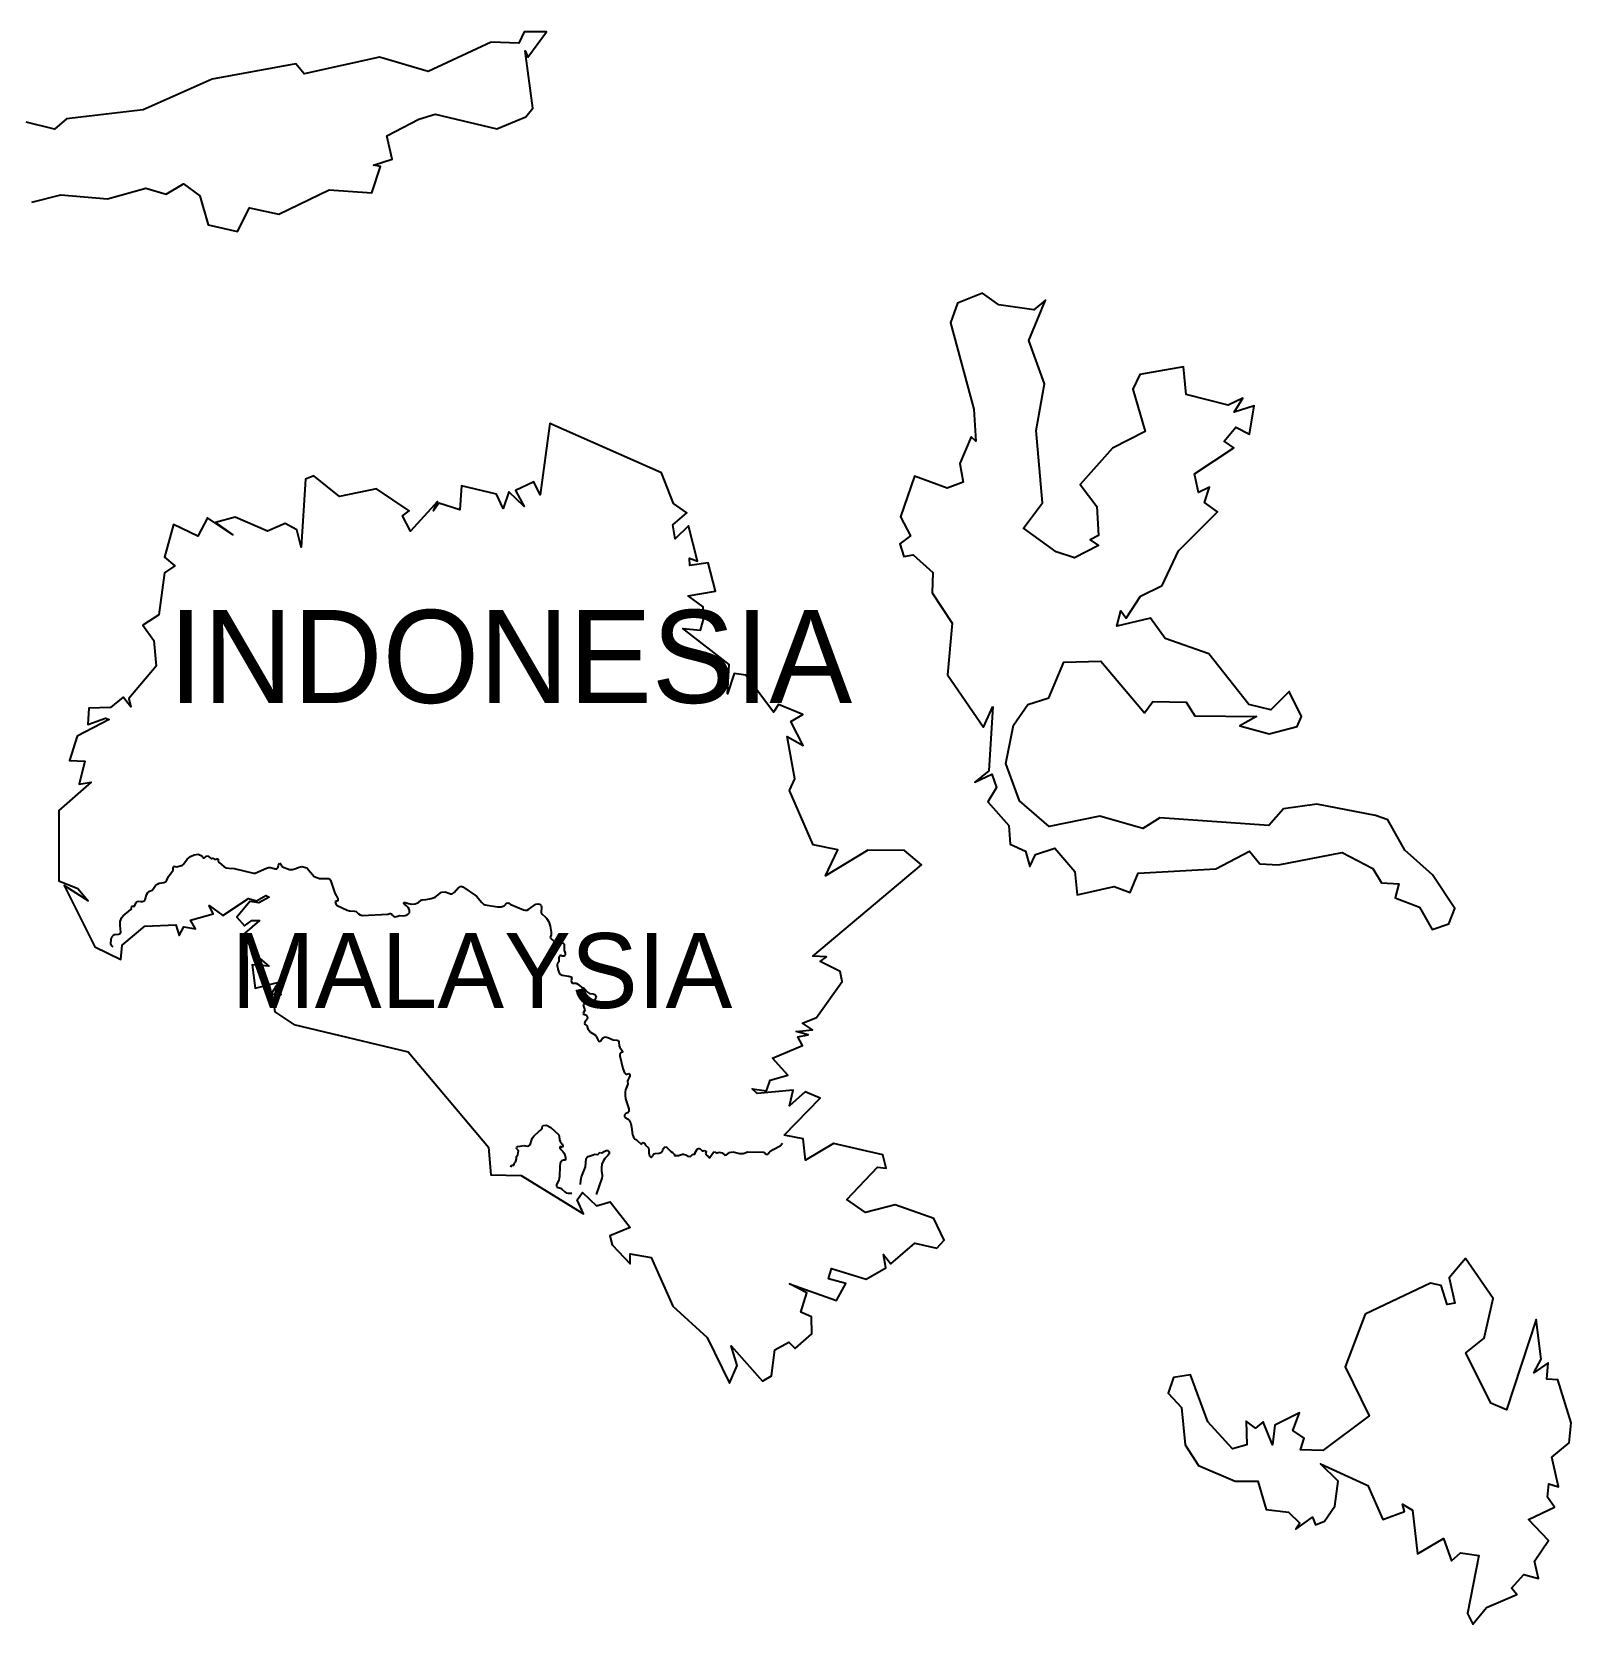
# Model space of a CAD drawing. Header units: metres. Extents: x 0 to 1325, y -1 to 773.
# Drawn here: x 1062.2 to 1128.5, y 350.1 to 418.7 of the extents above; entities that cross this region are included whole.
import ezdxf
from ezdxf.enums import TextEntityAlignment as Align

# ---------------------------------------------------------------- set-up
doc = ezdxf.new("R2010")
doc.units = ezdxf.units.M

msp = doc.modelspace()

# ---------------------------------------------------------------- linework, layer by layer
at = {"layer": 'CUT'}
msp.add_lwpolyline([(1062.23, 411.338), (1063.48, 411.658), (1065.49, 411.488), (1067.14, 411.938), (1068.01, 411.688), (1068.76, 412.128), (1069.46, 411.618), (1069.83, 410.368), (1071.08, 410.078), (1071.6, 411.088), (1072.86, 410.828), (1075.03, 411.868), (1076.87, 411.738), (1077.24, 412.868), (1076.94, 412.928), (1077.75, 413.188), (1077.52, 414.188), (1078.89, 414.908), (1079.59, 415.128), (1082.25, 414.488), (1083.49, 415.008), (1083.8, 415.378), (1083.47, 417.848), (1083.58, 417.578), (1084.38, 418.668), (1083.43, 418.668), (1083.2, 418.188), (1082.01, 418.218), (1079.29, 416.958), (1077.2, 417.578), (1073.96, 416.868), (1073.6, 417.298), (1069.99, 416.638), (1067.02, 415.318), (1067.02, 415.318), (1063.73, 414.928), (1063.21, 414.478), (1061.99, 414.778)], dxfattribs=at)
for points in [[(1103.6, 389.638), (1103.43, 386.868), (1102.82, 386.378), (1103.55, 386.728), (1103.76, 386.148), (1103.38, 385.528), (1104.29, 384.518), (1104.34, 383.708), (1105, 383.418), (1105.19, 382.758), (1105.44, 383.268), (1106.26, 383.538), (1107.12, 382.538), (1107.23, 381.538), (1108.82, 381.888), (1109.51, 381.638), (1109.86, 382.468), (1113.2, 382.658), (1114.65, 383.408), (1115.09, 382.868), (1115.9, 382.828), (1118.63, 383.358), (1119.96, 382.668), (1120.32, 382.048), (1121.07, 382.008), (1120.91, 381.408), (1121.96, 381.008), (1122.51, 380.038), (1123.23, 380.278), (1123.49, 380.948), (1122.52, 382.388), (1121.33, 383.448), (1120.6, 384.758), (1120.07, 384.948), (1117.54, 385.438), (1116.11, 385.228), (1115.48, 384.518), (1110.79, 384.848), (1110.06, 384.388), (1108.21, 384.918), (1106.02, 384.468), (1104.75, 385.578), (1104.15, 387.188), (1104.49, 388.838), (1105.11, 389.728), (1106.01, 390.008), (1106.65, 391.548), (1108.24, 391.588), (1110.13, 389.358), (1110.48, 389.858), (1111.92, 389.828), (1112.29, 389.228), (1114.95, 389.208), (1114.23, 388.798), (1115.49, 388.458), (1116.69, 388.778), (1116.88, 389.208), (1116.35, 390.288), (1115.56, 389.488), (1114.61, 389.728), (1112.89, 391.908), (1111.02, 392.558), (1110.39, 393.438), (1108.94, 393.098), (1109.1, 393.748), (1109.33, 393.438), (1109.96, 394.378), (1110.88, 394.838), (1111.59, 396.328), (1113.27, 398.018), (1112.71, 398.408), (1112.92, 399.078), (1112.45, 398.848), (1112.28, 399.648), (1113.97, 400.768), (1113.56, 401.058), (1114.06, 401.658), (1114.64, 401.358), (1114.84, 402.578), (1113.99, 402.308), (1114.36, 402.908), (1113.73, 402.608), (1111.92, 403.058), (1111.81, 404.248), (1109.93, 403.918), (1109.62, 403.288), (1110.16, 401.468), (1108.75, 400.758), (1107.36, 399.188), (1108.07, 398.238), (1108.15, 396.988), (1107.79, 396.808), (1108.14, 396.568), (1107.11, 396.038), (1106.32, 396.288), (1104.92, 397.308), (1105.73, 398.398), (1105.46, 401.518), (1105.82, 403.528), (1105.14, 405.388), (1105.87, 407.118), (1105.36, 406.708), (1103.85, 406.928), (1103.15, 407.428), (1102.08, 406.998), (1101.78, 406.148), (1102.78, 402.438), (1102.87, 401.058), (1102.67, 401.238), (1102.17, 400.088), (1102.32, 399.288), (1101.63, 399.028), (1100.22, 399.548), (1099.62, 397.798), (1100.06, 396.978), (1099.59, 396.638), (1099.77, 396.098), (1100.17, 396.168), (1101.01, 395.408), (1100.98, 394.528), (1101.84, 393.218), (1101.64, 390.998), (1103.19, 388.748), (1103.6, 389.638)], [(1094.61, 371.188), (1096.17, 372.778), (1095.52, 373.058), (1094.85, 372.448), (1095, 373.128), (1093.46, 372.988), (1093.24, 373.178), (1093.86, 373.098), (1094.02, 373.558), (1094.77, 373.768), (1094.12, 374.508), (1095.4, 375.048), (1095.2, 375.428), (1095.65, 375.508), (1095.13, 375.658), (1095.84, 375.728), (1095.41, 376.008), (1096.01, 376.258), (1097.11, 377.808), (1097.02, 378.238), (1096.17, 378.658), (1096.44, 378.868), (1095.85, 378.888), (1100.53, 382.818), (1099.8, 383.438), (1098.22, 383.448), (1096.4, 382.348), (1096.93, 383.468), (1095.86, 383.688), (1094.85, 386.018), (1095.08, 386.528), (1094.75, 388.348), (1095.44, 387.958), (1094.9, 388.988), (1095.42, 389.288), (1094.37, 389.728), (1094.16, 389.388), (1092.97, 390.978), (1092.46, 391.058), (1092.18, 390.188), (1092.25, 391.438), (1090.26, 392.998), (1091.01, 392.918), (1091.16, 393.438), (1091.13, 393.928), (1090.49, 394.398), (1091.66, 394.598), (1091.35, 395.818), (1090.56, 395.708), (1090.54, 396.018), (1090.89, 395.888), (1090.5, 397.408), (1089.93, 396.848), (1089.83, 397.448), (1090.42, 397.968), (1089.85, 398.368), (1089.33, 399.698), (1084.53, 401.818), (1084.11, 398.738), (1083.84, 399.308), (1083.05, 398.928), (1083.43, 398.238), (1082.77, 398.868), (1082.52, 398.158), (1082.24, 398.768), (1080.73, 399.138), (1080.65, 398.098), (1079.75, 398.388), (1079.52, 398.058), (1079.69, 398.458), (1078.53, 397.178), (1078.19, 397.848), (1078.48, 398.058), (1077.07, 398.998), (1075.47, 398.668), (1074.37, 399.568), (1074.02, 399.418), (1073.82, 396.498), (1073.64, 397.238), (1073.14, 397.518), (1072.38, 397.178), (1070.99, 397.778), (1070.14, 397.558), (1070.88, 397.018), (1069.8, 397.758), (1069.38, 396.968), (1068.33, 397.468), (1067.94, 396.068), (1068.39, 395.688), (1067.95, 395.388), (1067.7, 393.588), (1067.01, 393.138), (1067.49, 392.478), (1067.59, 391.368), (1066.41, 389.978), (1066.49, 389.618), (1066.17, 390.038), (1065.62, 389.588), (1064.69, 389.558), (1064.65, 388.868), (1065.41, 389.128), (1065.56, 389.078), (1064.19, 388.358), (1063.85, 387.318), (1064.51, 387.288), (1064.27, 386.288), (1064.79, 386.378), (1063.39, 385.158), (1063.4, 382.128), (1064.21, 381.808), (1064.66, 381.278), (1063.63, 381.938), (1064.94, 379.288), (1066.06, 378.748), (1066.12, 379.368), (1067.1, 380.188), (1068.43, 380.248), (1068.57, 379.778), (1068.77, 380.148), (1069.28, 380.068), (1069.07, 380.448), (1070.04, 380.718), (1069.86, 381.078), (1070.45, 380.648), (1071.56, 381.368), (1071.9, 381.278), (1072.3, 381.508), (1072.45, 381.428), (1072, 381.188), (1071.62, 381.238), (1071.06, 380.578), (1071.39, 380.198), (1071.7, 380.428), (1072.03, 380.428), (1071.4, 379.878), (1071.8, 378.798), (1072.03, 378.808), (1072.43, 378.458), (1071.72, 378.518), (1071.85, 377.518), (1072.86, 377.778), (1072.53, 377.268), (1072.96, 377.248), (1072.6, 377.068), (1072.69, 376.498), (1073.51, 375.948), (1078.43, 374.778), (1081.89, 370.678), (1081.99, 369.488), (1083.29, 369.448), (1085.98, 367.798), (1085.7, 368.408), (1085.94, 368.728), (1086.54, 368.148), (1087.13, 368.328), (1087.99, 367.218), (1087.11, 366.858), (1087.21, 366.468), (1087.99, 365.648), (1087.99, 366.078), (1088.89, 365.928), (1089.83, 363.838), (1091.3, 362.478), (1092.26, 360.518), (1092.6, 361.278), (1092.33, 362.118), (1093.68, 360.598), (1094.07, 360.838), (1094.21, 361.958), (1094.81, 362.278), (1095.09, 362.008), (1095.8, 362.638), (1095.79, 363.368), (1095.33, 363.578), (1095.59, 364.408), (1094.85, 364.788), (1096.87, 364.078), (1097.27, 364.808), (1096.52, 365.008), (1096.66, 365.458), (1098.15, 364.988), (1098.99, 365.478), (1098.89, 366.058), (1099.2, 365.648), (1100.24, 366.538), (1101.18, 366.328), (1101.5, 366.668), (1101.06, 367.608), (1099.39, 368.198), (1098.12, 367.858), (1097.31, 368.428), (1098.63, 369.808), (1099.01, 369.768), (1098.86, 370.348), (1096.74, 370.828), (1095.54, 370.118), (1095.43, 371.038), (1094.61, 371.188)], [(1128.49, 358.818), (1127.91, 360.668), (1127.44, 360.688), (1127.5, 361.398), (1126.88, 360.968), (1127.2, 361.548), (1126.99, 363.258), (1125.71, 359.368), (1125.03, 359.658), (1123.96, 361.818), (1124.74, 362.458), (1125.14, 364.158), (1123.94, 365.878), (1123.24, 365.048), (1123.49, 363.958), (1123.15, 363.898), (1122.9, 364.728), (1122.44, 364.828), (1119.63, 363.488), (1118.76, 361.228), (1119.8, 359.118), (1117.8, 357.618), (1116.84, 357.648), (1117, 358.158), (1116.51, 358.488), (1116.79, 359.248), (1115.73, 358.708), (1115.64, 357.868), (1115.23, 358.858), (1114.9, 358.588), (1114.5, 358.888), (1114.53, 357.858), (1113.92, 357.698), (1112.85, 358.858), (1112.1, 360.878), (1111.38, 360.768), (1111.15, 360.088), (1111.72, 359.468), (1111.88, 357.858), (1112.45, 356.978), (1114.03, 356.298), (1115.01, 356.308), (1115.36, 355.088), (1116.32, 354.968), (1116.81, 354.498), (1116.64, 354.238), (1117.35, 354.748), (1117.48, 354.418), (1117.87, 354.578), (1118.32, 355.228), (1118.46, 356.298), (1117.7, 357.048), (1119.74, 356.118), (1120.38, 354.658), (1121.31, 354.998), (1121.23, 355.308), (1121.66, 355.058), (1121.87, 353.168), (1123, 353.828), (1123.34, 352.878), (1123.72, 353.218), (1124.51, 353.108), (1124.03, 350.608), (1124.26, 350.148), (1124.85, 350.868), (1126.15, 351.418), (1125.92, 351.698), (1126.46, 352.288), (1127.08, 352.118), (1126.91, 352.858), (1127.52, 353.748), (1126.66, 354.658), (1127.77, 355.178), (1127.47, 355.618), (1127.53, 356.188), (1127.95, 356.058), (1127.66, 357.328), (1128.4, 357.948), (1128.49, 358.818)]]:
    msp.add_lwpolyline(points, close=True, dxfattribs=at)
at = {"layer": 'SCORE'}
for points in [[(1068.76, 382.858), (1068.92, 383.068)], [(1068.92, 383.068), (1069.06, 383.178)], [(1069.06, 383.178), (1069.22, 383.258)], [(1069.22, 383.258), (1069.4, 383.278)], [(1069.4, 383.278), (1069.55, 383.208)], [(1069.55, 383.208), (1069.59, 383.158)], [(1069.59, 383.158), (1069.6, 383.138)], [(1069.6, 383.138), (1069.62, 383.128)], [(1069.62, 383.128), (1069.66, 383.128)], [(1069.66, 383.128), (1069.69, 383.148)], [(1069.69, 383.148), (1069.71, 383.168)], [(1069.71, 383.168), (1069.75, 383.198)], [(1069.75, 383.198), (1069.8, 383.208)], [(1069.8, 383.208), (1069.84, 383.188)], [(1069.84, 383.188), (1069.91, 383.118)], [(1069.91, 383.118), (1069.95, 383.098)], [(1069.95, 383.098), (1069.97, 383.098)], [(1069.97, 383.098), (1070.01, 383.108)], [(1070.01, 383.108), (1070.03, 383.108)], [(1070.03, 383.108), (1070.1, 383.078)], [(1070.1, 383.078), (1070.11, 383.068)], [(1070.11, 383.068), (1070.15, 383.048)], [(1070.15, 383.048), (1070.16, 383.058)], [(1070.16, 383.058), (1070.2, 383.088)], [(1070.2, 383.088), (1070.22, 383.088)], [(1070.22, 383.088), (1070.25, 383.068)], [(1070.25, 383.068), (1070.25, 383.038)], [(1070.25, 383.038), (1070.26, 382.978)], [(1068.12, 382.318), (1068.31, 382.588)], [(1068.31, 382.588), (1068.32, 382.678)], [(1068.32, 382.678), (1068.33, 382.758)], [(1068.33, 382.758), (1068.37, 382.768)], [(1068.37, 382.768), (1068.41, 382.748)], [(1068.41, 382.748), (1068.47, 382.738)], [(1068.47, 382.738), (1068.66, 382.788)], [(1068.66, 382.788), (1068.7, 382.798)], [(1068.7, 382.798), (1068.76, 382.858)], [(1070.26, 382.978), (1070.29, 382.918)], [(1070.29, 382.918), (1070.5, 382.748)], [(1070.5, 382.748), (1070.6, 382.698)], [(1070.6, 382.698), (1070.71, 382.678)], [(1070.71, 382.678), (1070.94, 382.668)], [(1070.94, 382.668), (1071.77, 382.458)], [(1071.77, 382.458), (1071.84, 382.468)], [(1071.84, 382.468), (1072.34, 382.678)], [(1072.34, 382.678), (1072.42, 382.708)], [(1072.42, 382.708), (1072.5, 382.708)], [(1072.5, 382.708), (1072.57, 382.698)], [(1072.57, 382.698), (1072.71, 382.648)], [(1072.71, 382.648), (1072.78, 382.648)], [(1072.78, 382.648), (1072.82, 382.688)], [(1072.82, 382.688), (1072.84, 382.738)], [(1072.84, 382.738), (1072.85, 382.808)], [(1072.85, 382.808), (1072.89, 382.888)], [(1072.89, 382.888), (1072.94, 382.868)], [(1072.94, 382.868), (1073.02, 382.738)], [(1073.02, 382.738), (1073.33, 382.618)], [(1073.33, 382.618), (1073.39, 382.618)], [(1073.39, 382.618), (1073.45, 382.618)], [(1073.45, 382.618), (1073.55, 382.648)], [(1073.55, 382.648), (1073.74, 382.728)], [(1073.74, 382.728), (1073.85, 382.758)], [(1073.85, 382.758), (1074.07, 382.698)], [(1074.07, 382.698), (1074.39, 382.318)], [(1067.23, 381.638), (1067.27, 381.678)], [(1067.27, 381.678), (1067.41, 381.738)], [(1067.41, 381.738), (1067.47, 381.798)], [(1067.47, 381.798), (1067.55, 381.938)], [(1067.55, 381.938), (1067.64, 381.998)], [(1067.64, 381.998), (1067.71, 382.028)], [(1067.71, 382.028), (1067.92, 382.058)], [(1067.92, 382.058), (1067.99, 382.088)], [(1067.99, 382.088), (1068.04, 382.168)], [(1068.04, 382.168), (1068.12, 382.318)], [(1074.39, 382.318), (1074.62, 382.238)], [(1074.62, 382.238), (1074.92, 382.238)], [(1074.92, 382.238), (1075.01, 382.228)], [(1075.01, 382.228), (1075.06, 382.208)], [(1075.06, 382.208), (1075.09, 382.168)], [(1075.09, 382.168), (1075.28, 381.608)], [(1079.87, 381.648), (1080.03, 381.658)], [(1080.03, 381.658), (1080.18, 381.598)], [(1080.41, 381.628), (1080.6, 381.848)], [(1080.6, 381.848), (1080.7, 381.898)], [(1080.7, 381.898), (1080.79, 381.878)], [(1080.79, 381.878), (1081.38, 381.478)], [(1066.53, 380.948), (1066.54, 381.048)], [(1066.54, 381.048), (1066.56, 381.058)], [(1066.56, 381.058), (1066.63, 381.018)], [(1066.63, 381.018), (1066.65, 381.038)], [(1066.65, 381.038), (1066.72, 381.198)], [(1066.72, 381.198), (1066.78, 381.248)], [(1066.78, 381.248), (1066.86, 381.258)], [(1066.86, 381.258), (1066.93, 381.248)], [(1066.93, 381.248), (1067, 381.248)], [(1067, 381.248), (1067.07, 381.278)], [(1067.07, 381.278), (1067.11, 381.338)], [(1067.11, 381.338), (1067.18, 381.558)], [(1067.18, 381.558), (1067.23, 381.638)], [(1075.28, 381.608), (1075.4, 381.378)], [(1075.31, 381.258), (1075.29, 381.228)], [(1075.29, 381.228), (1075.32, 381.138)], [(1075.39, 381.258), (1075.31, 381.258)], [(1075.32, 381.138), (1075.38, 381.078)], [(1075.38, 381.078), (1075.81, 380.878)], [(1075.41, 381.288), (1075.39, 381.258)], [(1075.4, 381.378), (1075.41, 381.338)], [(1075.41, 381.338), (1075.41, 381.288)], [(1078.24, 381.178), (1078.25, 381.208)], [(1078.26, 381.138), (1078.24, 381.178)], [(1078.25, 381.208), (1078.3, 381.208)], [(1078.37, 381.048), (1078.26, 381.138)], [(1078.3, 381.208), (1078.44, 381.158)], [(1078.43, 380.988), (1078.37, 381.048)], [(1078.47, 380.918), (1078.43, 380.988)], [(1078.44, 381.158), (1078.59, 381.128)], [(1078.59, 381.128), (1078.73, 381.148)], [(1078.73, 381.148), (1078.87, 381.208)], [(1078.87, 381.208), (1078.99, 381.308)], [(1078.99, 381.308), (1079.04, 381.318)], [(1079.04, 381.318), (1079.2, 381.328)], [(1079.2, 381.328), (1079.42, 381.378)], [(1079.42, 381.378), (1079.59, 381.438)], [(1079.59, 381.438), (1079.87, 381.648)], [(1080.18, 381.598), (1080.26, 381.578)], [(1080.26, 381.578), (1080.33, 381.578)], [(1080.33, 381.578), (1080.41, 381.628)], [(1081.38, 381.478), (1081.6, 381.208)], [(1081.6, 381.208), (1081.68, 381.128)], [(1081.68, 381.128), (1081.75, 381.108)], [(1081.75, 381.108), (1082.28, 381.018)], [(1082.28, 381.018), (1082.43, 381.018)], [(1082.43, 381.018), (1082.57, 381.058)], [(1082.57, 381.058), (1082.6, 381.098)], [(1082.6, 381.098), (1082.64, 381.138)], [(1082.64, 381.138), (1082.67, 381.168)], [(1082.67, 381.168), (1082.72, 381.188)], [(1082.72, 381.188), (1082.76, 381.178)], [(1082.76, 381.178), (1082.84, 381.118)], [(1082.84, 381.118), (1082.85, 381.118)], [(1082.85, 381.118), (1083.39, 380.888)], [(1083.63, 380.918), (1083.93, 381.128)], [(1083.93, 381.128), (1084.01, 381.148)], [(1084.01, 381.148), (1084.09, 381.128)], [(1084.09, 381.128), (1084.15, 381.078)], [(1084.15, 381.078), (1084.17, 381.008)], [(1084.17, 381.008), (1084.17, 380.928)], [(1066.04, 380.388), (1066.06, 380.458)], [(1066.04, 380.218), (1066.04, 380.388)], [(1066.06, 380.458), (1066.1, 380.538)], [(1066.1, 380.538), (1066.17, 380.628)], [(1066.17, 380.628), (1066.5, 380.908)], [(1066.5, 380.908), (1066.53, 380.948)], [(1075.81, 380.878), (1075.9, 380.848)], [(1075.9, 380.848), (1076.12, 380.828)], [(1076.12, 380.828), (1076.19, 380.808)], [(1076.19, 380.808), (1076.25, 380.758)], [(1076.25, 380.758), (1076.3, 380.708)], [(1076.3, 380.708), (1076.36, 380.668)], [(1076.36, 380.668), (1076.45, 380.648)], [(1076.45, 380.648), (1077.55, 380.698)], [(1077.55, 380.698), (1077.65, 380.728)], [(1077.65, 380.728), (1077.67, 380.728)], [(1077.67, 380.728), (1077.72, 380.708)], [(1077.72, 380.708), (1077.74, 380.678)], [(1077.74, 380.678), (1077.76, 380.648)], [(1077.76, 380.648), (1077.8, 380.608)], [(1077.8, 380.608), (1077.87, 380.588)], [(1077.87, 380.588), (1077.93, 380.598)], [(1077.93, 380.598), (1077.99, 380.618)], [(1077.99, 380.618), (1078.06, 380.638)], [(1078.06, 380.638), (1078.24, 380.628)], [(1078.24, 380.628), (1078.3, 380.638)], [(1078.3, 380.638), (1078.39, 380.668)], [(1078.39, 380.668), (1078.45, 380.708)], [(1078.45, 380.708), (1078.49, 380.758)], [(1078.49, 380.838), (1078.47, 380.918)], [(1078.49, 380.758), (1078.49, 380.838)], [(1083.39, 380.888), (1083.46, 380.868)], [(1083.46, 380.868), (1083.55, 380.878)], [(1083.55, 380.878), (1083.63, 380.918)], [(1084.17, 380.928), (1084.16, 380.848)], [(1084.16, 380.848), (1084.16, 380.758)], [(1084.16, 380.758), (1084.2, 380.698)], [(1084.2, 380.698), (1084.33, 380.588)], [(1084.33, 380.588), (1084.38, 380.528)], [(1084.38, 380.528), (1084.48, 380.368)], [(1084.48, 380.368), (1084.55, 380.178)], [(1065.65, 379.648), (1065.67, 379.688)], [(1065.65, 379.618), (1065.65, 379.648)], [(1065.65, 379.588), (1065.65, 379.618)], [(1065.67, 379.688), (1065.69, 379.738)], [(1065.69, 379.738), (1065.73, 379.778)], [(1065.73, 379.778), (1065.77, 379.818)], [(1065.77, 379.818), (1065.82, 379.828)], [(1065.82, 379.828), (1065.98, 379.838)], [(1065.98, 379.838), (1066.04, 379.858)], [(1066.06, 379.928), (1066.04, 380.218)], [(1066.04, 379.858), (1066.06, 379.928)], [(1084.55, 380.178), (1084.59, 379.928)], [(1084.56, 379.738), (1084.55, 379.708)], [(1084.55, 379.708), (1084.56, 379.668)], [(1084.57, 379.768), (1084.56, 379.738)], [(1084.56, 379.668), (1084.58, 379.638)], [(1084.58, 379.808), (1084.57, 379.768)], [(1084.59, 379.928), (1084.58, 379.808)], [(1084.58, 379.638), (1084.62, 379.608)], [(1084.62, 379.608), (1084.66, 379.578)], [(1065.63, 379.458), (1065.65, 379.588)], [(1065.63, 379.398), (1065.63, 379.458)], [(1065.66, 379.358), (1065.63, 379.398)], [(1065.73, 379.288), (1065.66, 379.358)], [(1084.66, 379.578), (1084.69, 379.558)], [(1084.69, 379.558), (1084.89, 379.538)], [(1084.89, 379.538), (1085.1, 379.458)], [(1084.96, 378.918), (1084.92, 378.838)], [(1085, 378.928), (1084.96, 378.918)], [(1085.06, 378.898), (1085, 378.928)], [(1085.1, 379.458), (1085.15, 379.408)], [(1085.15, 379.338), (1085.14, 379.268)], [(1085.14, 379.268), (1085.14, 379.198)], [(1085.14, 379.198), (1085.15, 379.138)], [(1085.15, 379.408), (1085.15, 379.338)], [(1085.15, 379.138), (1085.18, 379.058)], [(1085.18, 379.058), (1085.19, 379.018)], [(1085.19, 378.958), (1085.18, 378.908)], [(1085.19, 379.018), (1085.19, 378.958)], [(1084.87, 378.588), (1084.85, 378.558)], [(1084.85, 378.558), (1084.85, 378.488)], [(1084.85, 378.488), (1084.89, 378.288)], [(1084.91, 378.648), (1084.87, 378.588)], [(1084.89, 378.288), (1084.95, 378.138)], [(1084.92, 378.838), (1084.91, 378.808)], [(1084.91, 378.808), (1084.92, 378.688)], [(1084.92, 378.688), (1084.91, 378.648)], [(1085.14, 378.888), (1085.06, 378.898)], [(1085.18, 378.908), (1085.14, 378.888)], [(1084.95, 378.138), (1085.06, 378.078)], [(1085.06, 378.078), (1085.35, 378.038)], [(1085.35, 378.038), (1085.44, 378.008)], [(1085.44, 378.008), (1085.47, 377.968)], [(1085.46, 377.908), (1085.45, 377.828)], [(1085.45, 377.828), (1085.48, 377.748)], [(1085.47, 377.968), (1085.46, 377.908)], [(1085.48, 377.748), (1085.52, 377.728)], [(1085.52, 377.728), (1085.66, 377.738)], [(1085.66, 377.738), (1085.73, 377.688)], [(1085.73, 377.688), (1085.89, 377.558)], [(1085.89, 377.558), (1085.96, 377.528)], [(1085.96, 377.528), (1086.01, 377.498)], [(1086.01, 377.498), (1086.15, 377.338)], [(1086.07, 376.868), (1086.03, 376.858)], [(1086.15, 376.828), (1086.07, 376.868)], [(1086.15, 377.338), (1086.23, 377.288)], [(1086.23, 377.288), (1086.4, 377.268)], [(1086.36, 376.878), (1086.32, 376.858)], [(1086.42, 376.938), (1086.36, 376.878)], [(1086.4, 377.268), (1086.47, 377.248)], [(1086.47, 377.018), (1086.42, 376.938)], [(1086.47, 377.248), (1086.52, 377.178)], [(1086.51, 377.108), (1086.47, 377.018)], [(1086.52, 377.178), (1086.51, 377.108)], [(1086.03, 376.858), (1085.97, 376.808)], [(1085.97, 376.808), (1085.98, 376.738)], [(1085.98, 376.468), (1085.97, 376.428)], [(1085.97, 376.428), (1086, 376.388)], [(1085.98, 376.738), (1086.01, 376.658)], [(1086.02, 376.538), (1085.98, 376.468)], [(1086, 376.388), (1086.03, 376.378)], [(1086.01, 376.658), (1086.03, 376.578)], [(1086.03, 376.578), (1086.02, 376.538)], [(1086.03, 376.378), (1086.07, 376.368)], [(1086.13, 376.178), (1086.03, 376.048)], [(1086.07, 376.368), (1086.11, 376.338)], [(1086.11, 376.338), (1086.15, 376.248)], [(1086.15, 376.248), (1086.13, 376.178)], [(1086.19, 376.818), (1086.15, 376.828)], [(1086.23, 376.818), (1086.19, 376.818)], [(1086.28, 376.828), (1086.23, 376.818)], [(1086.32, 376.858), (1086.28, 376.828)], [(1086.03, 376.048), (1086.01, 375.998)], [(1086.01, 375.998), (1086.02, 375.988)], [(1086.02, 375.988), (1086.05, 375.968)], [(1086.05, 375.968), (1086.1, 375.928)], [(1086.1, 375.928), (1086.13, 375.888)], [(1086.13, 375.888), (1086.14, 375.848)], [(1086.14, 375.848), (1086.15, 375.808)], [(1086.15, 375.808), (1086.17, 375.768)], [(1086.17, 375.768), (1086.22, 375.688)], [(1086.22, 375.688), (1086.28, 375.628)], [(1086.28, 375.628), (1086.49, 375.488)], [(1086.49, 375.488), (1086.53, 375.438)], [(1086.53, 375.438), (1086.59, 375.308)], [(1086.59, 375.308), (1086.65, 375.218)], [(1086.65, 375.218), (1086.71, 375.228)], [(1086.71, 375.228), (1086.8, 375.368)], [(1086.8, 375.368), (1086.9, 375.418)], [(1086.9, 375.418), (1087.02, 375.398)], [(1087.02, 375.398), (1087.26, 375.298)], [(1087.26, 375.298), (1087.41, 375.278)], [(1087.41, 375.278), (1087.47, 375.258)], [(1087.47, 375.258), (1087.5, 375.188)], [(1087.5, 375.188), (1087.52, 375.028)], [(1087.52, 375.028), (1087.54, 374.958)], [(1087.54, 374.958), (1087.67, 374.788)], [(1087.6, 374.748), (1087.54, 374.668)], [(1087.54, 374.668), (1087.54, 374.608)], [(1087.54, 374.608), (1087.67, 374.058)], [(1087.66, 374.758), (1087.6, 374.748)], [(1087.67, 374.788), (1087.66, 374.758)], [(1087.67, 374.058), (1087.74, 373.878)], [(1087.74, 373.878), (1087.81, 373.798)], [(1087.81, 373.798), (1087.85, 373.808)], [(1087.85, 373.808), (1087.88, 373.828)], [(1087.88, 373.558), (1087.87, 373.508)], [(1087.87, 373.508), (1087.87, 373.478)], [(1087.87, 373.478), (1087.88, 373.398)], [(1087.88, 373.828), (1087.92, 373.838)], [(1087.95, 373.668), (1087.88, 373.558)], [(1087.92, 373.838), (1087.96, 373.818)], [(1087.97, 373.748), (1087.95, 373.668)], [(1087.96, 373.818), (1087.98, 373.788)], [(1087.98, 373.788), (1087.97, 373.748)], [(1087.78, 373.138), (1087.77, 373.048)], [(1087.77, 373.048), (1087.77, 372.908)], [(1087.77, 372.908), (1087.79, 372.758)], [(1087.87, 373.358), (1087.78, 373.138)], [(1087.79, 372.758), (1087.93, 372.328)], [(1087.88, 373.398), (1087.87, 373.358)], [(1087.8, 372.118), (1087.75, 372.058)], [(1087.88, 372.158), (1087.8, 372.118)], [(1087.93, 372.208), (1087.88, 372.158)], [(1087.93, 372.328), (1087.93, 372.208)], [(1084.07, 371.368), (1084.15, 371.418)], [(1084.15, 371.418), (1084.18, 371.448)], [(1084.18, 371.448), (1084.2, 371.488)], [(1084.2, 371.488), (1084.22, 371.578)], [(1084.22, 371.578), (1084.24, 371.608)], [(1084.24, 371.608), (1084.39, 371.618)], [(1084.39, 371.618), (1084.57, 371.518)], [(1084.57, 371.518), (1084.91, 371.198)], [(1087.75, 372.058), (1087.75, 371.978)], [(1087.75, 371.978), (1087.77, 371.948)], [(1087.77, 371.948), (1087.9, 371.878)], [(1087.9, 371.878), (1087.94, 371.838)], [(1087.94, 371.838), (1088.01, 371.698)], [(1088.01, 371.698), (1088.05, 371.538)], [(1088.05, 371.538), (1088.09, 371.208)], [(1083.11, 370.678), (1083.12, 370.708)], [(1083.12, 370.708), (1083.25, 370.718)], [(1083.25, 370.718), (1083.41, 370.748)], [(1083.41, 370.748), (1083.56, 370.718)], [(1083.56, 370.718), (1083.63, 370.728)], [(1083.63, 370.728), (1083.68, 370.778)], [(1083.68, 370.778), (1083.75, 371.008)], [(1083.75, 371.008), (1083.79, 371.078)], [(1083.79, 371.078), (1083.84, 371.148)], [(1083.84, 371.148), (1084.07, 371.368)], [(1084.91, 371.198), (1084.93, 371.148)], [(1084.93, 371.148), (1084.95, 370.988)], [(1084.95, 370.988), (1084.98, 370.918)], [(1085.08, 370.658), (1084.96, 370.708)], [(1084.96, 370.708), (1084.96, 370.638)], [(1084.98, 370.918), (1085.06, 370.798)], [(1085.06, 370.798), (1085.09, 370.728)], [(1085.09, 370.728), (1085.08, 370.658)], [(1088.09, 371.208), (1088.12, 371.148)], [(1088.12, 371.148), (1088.14, 371.058)], [(1088.14, 371.058), (1088.18, 371.028)], [(1088.18, 371.028), (1088.25, 371.008)], [(1088.25, 371.008), (1088.28, 370.978)], [(1088.28, 370.978), (1088.3, 370.948)], [(1088.3, 370.948), (1088.46, 370.798)], [(1088.46, 370.798), (1088.49, 370.818)], [(1088.49, 370.818), (1088.51, 370.848)], [(1088.51, 370.848), (1088.55, 370.868)], [(1088.55, 370.868), (1088.6, 370.848)], [(1088.6, 370.848), (1088.62, 370.818)], [(1088.62, 370.818), (1088.63, 370.768)], [(1088.63, 370.768), (1088.77, 370.648)], [(1094.14, 370.578), (1094.44, 370.728)], [(1094.44, 370.728), (1094.55, 370.848)], [(1083.01, 369.988), (1083.05, 370.028)], [(1083.05, 370.028), (1083.07, 370.068)], [(1083.07, 370.068), (1083.1, 370.178)], [(1083.1, 370.618), (1083.11, 370.678)], [(1083.11, 370.598), (1083.1, 370.618)], [(1083.1, 370.278), (1083.15, 370.348)], [(1083.1, 370.178), (1083.1, 370.278)], [(1083.16, 370.548), (1083.11, 370.598)], [(1083.15, 370.348), (1083.18, 370.518)], [(1083.18, 370.518), (1083.16, 370.548)], [(1084.96, 370.638), (1084.98, 370.598)], [(1084.98, 370.598), (1085.01, 370.578)], [(1085.05, 370.088), (1084.98, 369.988)], [(1085.01, 370.578), (1085.09, 370.488)], [(1085.12, 370.108), (1085.05, 370.088)], [(1085.09, 370.488), (1085.13, 370.428)], [(1085.18, 370.108), (1085.12, 370.108)], [(1085.13, 370.428), (1085.16, 370.368)], [(1085.16, 370.368), (1085.2, 370.228)], [(1085.2, 370.118), (1085.18, 370.108)], [(1085.2, 370.228), (1085.2, 370.118)], [(1086.06, 369.828), (1086.1, 370.188)], [(1086.1, 370.188), (1086.13, 370.238)], [(1086.13, 370.238), (1086.18, 370.278)], [(1086.18, 370.278), (1086.39, 370.348)], [(1086.39, 370.348), (1086.47, 370.368)], [(1086.47, 370.368), (1086.58, 370.358)], [(1086.58, 370.358), (1086.61, 370.368)], [(1086.61, 370.368), (1086.66, 370.418)], [(1086.66, 370.418), (1086.7, 370.438)], [(1086.7, 370.438), (1086.77, 370.428)], [(1086.77, 370.428), (1086.81, 370.438)], [(1086.82, 370.078), (1086.77, 369.938)], [(1086.81, 370.438), (1086.87, 370.488)], [(1086.9, 370.188), (1086.82, 370.078)], [(1086.87, 370.488), (1086.96, 370.528)], [(1087.03, 370.318), (1086.9, 370.188)], [(1086.96, 370.528), (1087.04, 370.528)], [(1087.08, 370.388), (1087.03, 370.318)], [(1087.04, 370.528), (1087.09, 370.468)], [(1087.09, 370.468), (1087.08, 370.388)], [(1088.77, 370.648), (1088.79, 370.538)], [(1088.79, 370.538), (1088.79, 370.418)], [(1088.79, 370.418), (1088.82, 370.298)], [(1088.82, 370.298), (1088.87, 370.248)], [(1088.87, 370.248), (1088.91, 370.248)], [(1088.91, 370.248), (1088.95, 370.278)], [(1088.95, 370.278), (1088.96, 370.328)], [(1088.96, 370.328), (1089, 370.388)], [(1089, 370.388), (1089.07, 370.408)], [(1089.07, 370.408), (1089.23, 370.418)], [(1089.23, 370.418), (1089.32, 370.448)], [(1089.32, 370.448), (1089.36, 370.468)], [(1089.36, 370.468), (1089.38, 370.498)], [(1089.38, 370.498), (1089.4, 370.558)], [(1089.4, 370.558), (1089.42, 370.618)], [(1089.42, 370.618), (1089.46, 370.668)], [(1089.46, 370.668), (1089.52, 370.688)], [(1089.52, 370.688), (1089.57, 370.658)], [(1089.57, 370.658), (1089.74, 370.488)], [(1089.74, 370.488), (1089.81, 370.448)], [(1089.81, 370.448), (1089.85, 370.408)], [(1089.85, 370.408), (1089.88, 370.368)], [(1089.88, 370.368), (1089.91, 370.288)], [(1089.91, 370.288), (1089.95, 370.308)], [(1089.95, 370.308), (1089.98, 370.318)], [(1089.98, 370.318), (1090.07, 370.318)], [(1090.07, 370.318), (1090.24, 370.368)], [(1090.24, 370.368), (1090.29, 370.368)], [(1090.29, 370.368), (1090.39, 370.338)], [(1090.39, 370.338), (1090.49, 370.288)], [(1090.49, 370.288), (1090.59, 370.268)], [(1090.59, 370.268), (1090.69, 370.368)], [(1090.69, 370.368), (1090.71, 370.368)], [(1090.71, 370.368), (1090.74, 370.368)], [(1090.74, 370.368), (1090.76, 370.378)], [(1090.76, 370.378), (1090.78, 370.388)], [(1090.78, 370.388), (1090.79, 370.438)], [(1090.79, 370.438), (1090.88, 370.598)], [(1090.88, 370.598), (1090.92, 370.618)], [(1090.92, 370.618), (1090.96, 370.618)], [(1090.96, 370.618), (1091, 370.608)], [(1091, 370.608), (1091.09, 370.518)], [(1091.09, 370.518), (1091.13, 370.518)], [(1091.13, 370.518), (1091.17, 370.528)], [(1091.17, 370.528), (1091.23, 370.518)], [(1091.23, 370.518), (1091.26, 370.488)], [(1091.24, 370.438), (1091.23, 370.398)], [(1091.23, 370.398), (1091.26, 370.348)], [(1091.26, 370.458), (1091.24, 370.438)], [(1091.26, 370.488), (1091.26, 370.458)], [(1091.26, 370.348), (1091.34, 370.268)], [(1091.34, 370.268), (1091.37, 370.218)], [(1091.37, 370.218), (1091.41, 370.228)], [(1091.41, 370.228), (1091.57, 370.458)], [(1091.57, 370.458), (1091.62, 370.468)], [(1091.62, 370.468), (1091.71, 370.418)], [(1091.71, 370.418), (1091.81, 370.458)], [(1091.81, 370.458), (1091.88, 370.448)], [(1091.88, 370.448), (1091.95, 370.428)], [(1091.95, 370.428), (1092.06, 370.328)], [(1092.06, 370.328), (1092.13, 370.338)], [(1092.13, 370.338), (1092.26, 370.438)], [(1092.26, 370.438), (1092.41, 370.468)], [(1092.41, 370.468), (1092.69, 370.408)], [(1092.69, 370.408), (1092.85, 370.408)], [(1092.85, 370.408), (1093.05, 370.468)], [(1093.05, 370.468), (1093.73, 370.458)], [(1093.73, 370.458), (1093.77, 370.438)], [(1093.77, 370.438), (1093.83, 370.378)], [(1093.83, 370.378), (1093.87, 370.368)], [(1093.87, 370.368), (1093.92, 370.378)], [(1093.92, 370.378), (1093.95, 370.408)], [(1093.95, 370.408), (1093.97, 370.438)], [(1093.97, 370.438), (1094, 370.478)], [(1094, 370.478), (1094.14, 370.578)], [(1082.85, 369.808), (1082.88, 369.888)], [(1082.88, 369.888), (1082.9, 369.898)], [(1082.9, 369.898), (1082.96, 369.898)], [(1082.96, 369.898), (1082.99, 369.908)], [(1082.99, 369.908), (1083, 369.938)], [(1083, 369.958), (1083.01, 369.988)], [(1083, 369.938), (1083, 369.958)], [(1084.93, 369.338), (1084.91, 369.258)], [(1084.94, 369.418), (1084.93, 369.338)], [(1084.96, 369.848), (1084.94, 369.418)], [(1084.98, 369.988), (1084.96, 369.848)], [(1085.86, 369.248), (1085.89, 369.398)], [(1085.89, 369.398), (1086.01, 369.678)], [(1086.01, 369.678), (1086.06, 369.828)], [(1086.77, 369.338), (1086.53, 368.638)], [(1086.77, 369.938), (1086.75, 369.778)], [(1086.75, 369.778), (1086.75, 369.638)], [(1086.75, 369.638), (1086.78, 369.488)], [(1086.78, 369.428), (1086.77, 369.338)], [(1086.78, 369.488), (1086.78, 369.428)], [(1084.84, 369.128), (1084.81, 369.058)], [(1084.81, 369.058), (1084.81, 368.998)], [(1084.81, 368.998), (1084.82, 368.988)], [(1084.82, 368.988), (1084.85, 368.958)], [(1084.91, 369.258), (1084.84, 369.128)], [(1084.85, 368.958), (1084.99, 368.908)], [(1084.99, 368.908), (1085.05, 368.868)], [(1085.05, 368.868), (1085.17, 368.748)], [(1085.17, 368.748), (1085.23, 368.708)], [(1085.23, 368.708), (1085.32, 368.688)], [(1085.32, 368.688), (1085.38, 368.688)], [(1085.38, 368.688), (1085.45, 368.698)], [(1085.45, 368.698), (1085.48, 368.698)], [(1085.85, 369.068), (1085.86, 369.248)]]:
    msp.add_lwpolyline(points, dxfattribs=at)

# ---------------------------------------------------------------- texts
at = {"layer": 'ENGRAVE'}
for s, height, p in [('INDONESIA', 4, (1082.83, 389.79)), ('MALAYSIA', 3.224, (1081.603, 376.662))]:
    msp.add_text(s, height=height, dxfattribs=at).set_placement(p, align=Align.CENTER)

doc.saveas('drawing.dxf')
